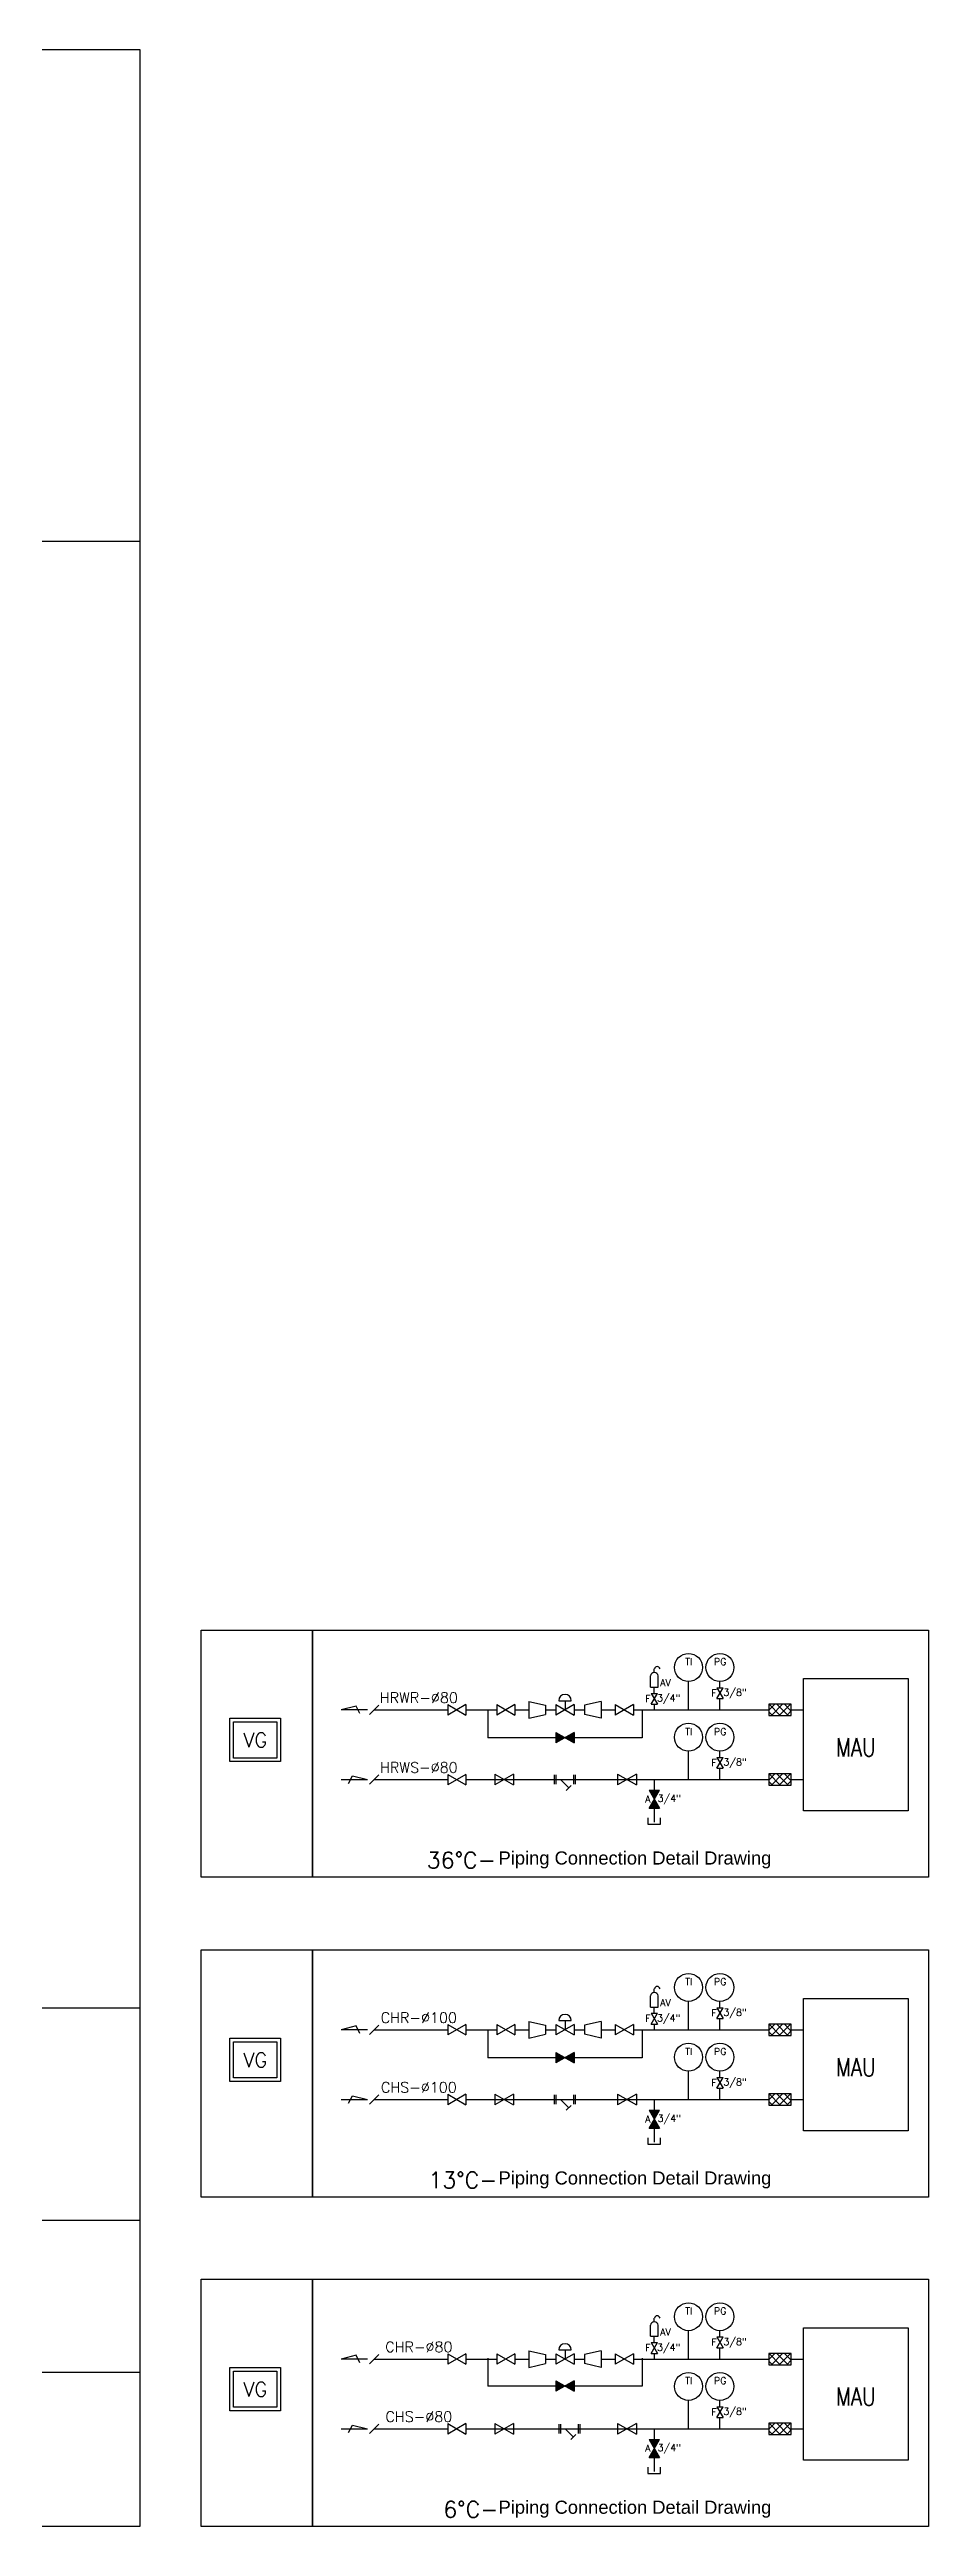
# Model space of a CAD drawing. Header units: millimetres. Extents: x 511 to 1055, y 592 to 1112.
# Drawn here: x 871 to 1055, y 592 to 1112 of the extents above; entities that cross this region are included whole.
import ezdxf
from ezdxf.enums import TextEntityAlignment as Align

# ---------------------------------------------------------------- set-up
doc = ezdxf.new("R2010")
doc.units = ezdxf.units.MM
for name, color, linetype in [('01', 1, 'Continuous'), ('02', 7, 'Continuous'), ('02-1', 7, 'Continuous'), ('03', 7, 'Continuous'), ('0圖號', 7, 'Continuous'), ('M-CEQPM-MAU', 22, 'Continuous'), ('M-FM-LINE3', 3, 'Continuous')]:
    doc.layers.add(name, color=color, linetype=linetype)
doc.styles.add('HKEC', font='romans.shx', dxfattribs={"bigfont": 'china.shx'})
doc.styles.get("Standard").update_dxf_attribs({"font": 'arial.ttf'})

# ---------------------------------------------------------------- blocks, each defined once
blk = doc.blocks.new('transition')
for p, q in [((2.4, 1.2), (0, 0.65)), ((0, 0.65), (0, -0.65)), ((2.4, 1.2), (2.4, -1.2)), ((2.4, -1.2), (0, -0.65))]:
    blk.add_line(p, q)
blk = doc.blocks.new('valve')
at = {"color": 0}
for p, q in [((-1.3, 0.75), (-1.3, -0.75)), ((-1.3, 0.75), (1.3, -0.75)), ((1.3, 0.75), (-1.3, -0.75)), ((1.3, 0.75), (1.3, -0.75))]:
    blk.add_line(p, q, dxfattribs=at)
blk = doc.blocks.new('air vent-2')
for p, q in [((-0.55, 0), (-0.55, 1.6)), ((-0.55, 0), (0.55, 0)), ((0, 2.08), (0, 2.62)), ((0.55, 0), (0.55, 1.6))]:
    blk.add_line(p, q)
for centre, radius, start, end in [((0, 1.52), 0.556, 8.2547, 171.7453), ((0.41, 2.53), 0.415, 12.5513, 167.4487)]:
    blk.add_arc(centre, radius, start, end)
blk = doc.blocks.new('A$C7F002F0C')
for p, q in [((-264, 48), (-264, -48)), ((-264, 48), (-97, -48)), ((-97, 48), (-264, -48)), ((-97, 48), (-97, -48))]:
    blk.add_line(p, q)
at = {"color": 7, "linetype": 'Continuous', "ltscale": 30}
blk.add_line((-180, 84), (-180, 0), dxfattribs=at)
for points in [[(-238, 84), (-180, 84)], [(-180, 84), (-123, 84)]]:
    blk.add_lwpolyline(points)
blk.add_arc((-180, 84), 57.6, 360, 180)
blk = doc.blocks.new('Y type strainer-flange')
for p, q in [((-1.8, 0.8), (-1.8, -0.8)), ((-1.5, 0.8), (-1.5, -0.8)), ((1.5, 0.8), (1.5, -0.8)), ((1.8, 0.8), (1.8, -0.8)), ((1.14, -0.99), (0.29, -1.84))]:
    blk.add_line(p, q)
at = {"linetype": 'Continuous', "ltscale": 30}
for p, q in [((-1.5, 0), (1.5, 0)), ((-0.7, 0), (0.71, -1.41))]:
    blk.add_line(p, q, dxfattribs=at)

msp = doc.modelspace()

# ---------------------------------------------------------------- hatches: boundary and pattern name
at = {"layer": '02'}
h = msp.add_hatch(color=256, dxfattribs=at)
h.paths.add_polyline_path([(976.82, 758.8), (976.82, 756.6), (978.73, 757.7)])
h.paths.add_polyline_path([(980.63, 758.8), (978.73, 757.7), (980.63, 756.6)])
h = msp.add_hatch(color=256, dxfattribs=at)
h.paths.add_polyline_path([(998.55, 746.7), (996.36, 746.7), (997.46, 744.8)])
h.paths.add_polyline_path([(997.46, 744.8), (996.36, 742.9), (998.55, 742.9)])
h = msp.add_hatch(color=256, dxfattribs=at)
h.paths.add_polyline_path([(976.82, 691.67), (976.82, 689.47), (978.73, 690.57)])
h.paths.add_polyline_path([(980.63, 691.67), (978.73, 690.57), (980.63, 689.47)])
h = msp.add_hatch(color=256, dxfattribs=at)
h.paths.add_polyline_path([(998.55, 679.57), (996.36, 679.57), (997.46, 677.67)])
h.paths.add_polyline_path([(997.46, 677.67), (996.36, 675.77), (998.55, 675.77)])
h = msp.add_hatch(color=256, dxfattribs=at)
h.paths.add_polyline_path([(976.82, 622.78), (976.82, 620.58), (978.73, 621.68)])
h.paths.add_polyline_path([(980.63, 622.78), (978.73, 621.68), (980.63, 620.58)])
h = msp.add_hatch(color=256, dxfattribs=at)
h.paths.add_polyline_path([(998.55, 610.49), (996.36, 610.49), (997.46, 608.59)])
h.paths.add_polyline_path([(997.46, 608.59), (996.36, 606.69), (998.55, 606.69)])
at = {"layer": 'M-FM-LINE3', "linetype": 'Continuous'}
h = msp.add_hatch(dxfattribs=at)
h.set_pattern_fill('ANSI37', scale=9.166667, style=0)
h.set_pattern_definition([(45, (548.1676, 457.0367), (-0.8102265, 0.8102265), []), (135, (548.1676, 457.0367), (-0.8102265, -0.8102265), [])])
h.paths.add_polyline_path([(1026.21, 762.37), (1026.21, 764.73), (1021.5, 764.73), (1021.5, 762.37)])
h = msp.add_hatch(dxfattribs=at)
h.set_pattern_fill('ANSI37', scale=9.166667, style=0)
h.set_pattern_definition([(45, (548.1676, 442.4036), (-0.8102265, 0.8102265), []), (135, (548.1676, 442.4036), (-0.8102265, -0.8102265), [])])
h.paths.add_polyline_path([(1026.21, 747.74), (1026.21, 750.1), (1021.5, 750.1), (1021.5, 747.74)])
h = msp.add_hatch(dxfattribs=at)
h.set_pattern_fill('ANSI37', scale=9.166667, style=0)
h.set_pattern_definition([(45, (548.1676, 389.9087), (-0.8102265, 0.8102265), []), (135, (548.1676, 389.9087), (-0.8102265, -0.8102265), [])])
h.paths.add_polyline_path([(1026.21, 695.25), (1026.21, 697.6), (1021.5, 697.6), (1021.5, 695.25)])
h = msp.add_hatch(dxfattribs=at)
h.set_pattern_fill('ANSI37', scale=9.166667, style=0)
h.set_pattern_definition([(45, (548.1676, 375.2756), (-0.8102265, 0.8102265), []), (135, (548.1676, 375.2756), (-0.8102265, -0.8102265), [])])
h.paths.add_polyline_path([(1026.21, 680.61), (1026.21, 682.97), (1021.5, 682.97), (1021.5, 680.61)])
h = msp.add_hatch(dxfattribs=at)
h.set_pattern_fill('ANSI37', scale=9.166667, style=0)
h.set_pattern_definition([(45, (548.1676, 320.8258), (-0.8102265, 0.8102265), []), (135, (548.1676, 320.8258), (-0.8102265, -0.8102265), [])])
h.paths.add_polyline_path([(1026.21, 626.16), (1026.21, 628.52), (1021.5, 628.52), (1021.5, 626.16)])
h = msp.add_hatch(dxfattribs=at)
h.set_pattern_fill('ANSI37', scale=9.166667, style=0)
h.set_pattern_definition([(45, (548.1676, 306.1927), (-0.8102265, 0.8102265), []), (135, (548.1676, 306.1927), (-0.8102265, -0.8102265), [])])
h.paths.add_polyline_path([(1026.21, 611.53), (1026.21, 613.89), (1021.5, 613.89), (1021.5, 611.53)])

# ---------------------------------------------------------------- linework, layer by layer
at = {"ltscale": 1000}
for points in [[(902.41, 780.3), (925.74, 780.3), (925.74, 728.43), (902.41, 728.43)], [(902.41, 713.17), (925.74, 713.17), (925.74, 661.31), (902.41, 661.31)], [(902.41, 644.09), (925.74, 644.09), (925.74, 592.22), (902.41, 592.22)]]:
    msp.add_lwpolyline(points, close=True, dxfattribs=at)
at = {"layer": '01', "color": 6, "linetype": 'Continuous'}
msp.add_line((939.64, 764.54), (937.67, 762.57), dxfattribs=at)
at = {"layer": '01', "color": 6}
for p, q in [((997.46, 764.72), (997.46, 763.55)), ((938.65, 763.55), (954.14, 763.55)), ((957.95, 763.55), (964.39, 763.55)), ((962.56, 763.55), (962.56, 757.7)), ((968.19, 763.55), (971.12, 763.55)), ((974.63, 763.55), (976.82, 763.55)), ((980.63, 763.55), (982.82, 763.55)), ((986.34, 763.55), (989.26, 763.55)), ((993.07, 763.55), (1021.39, 763.55)), ((994.9, 763.55), (994.9, 757.7)), ((1026.21, 763.55), (1028.78, 763.55)), ((994.9, 757.7), (962.56, 757.7))]:
    msp.add_line(p, q, dxfattribs=at)
at = {"layer": '01', "linetype": 'Continuous'}
msp.add_line((939.64, 749.91), (937.67, 747.93), dxfattribs=at)
at = {"layer": '01', "color": 1}
msp.add_line((938.65, 748.92), (954.14, 748.92), dxfattribs=at)
at = {"layer": '01'}
for p, q in [((957.95, 748.92), (1021.39, 748.92)), ((965.97, 748.92), (965.98, 748.92)), ((993.36, 748.92), (993.37, 748.92)), ((1026.21, 748.92), (1028.78, 748.92)), ((965.97, 681.79), (965.98, 681.79)), ((993.36, 681.79), (993.37, 681.79)), ((965.97, 612.71), (965.98, 612.71)), ((993.36, 612.71), (993.37, 612.71))]:
    msp.add_line(p, q, dxfattribs=at)
at = {"layer": '01', "color": 7, "ltscale": 200}
for p, q in [((997.46, 748.92), (997.46, 746.7)), ((997.46, 742.9), (997.46, 739.97)), ((997.46, 681.79), (997.46, 679.57)), ((997.46, 675.77), (997.46, 672.84)), ((997.46, 612.71), (997.46, 610.49)), ((997.46, 606.69), (997.46, 603.76))]:
    msp.add_line(p, q, dxfattribs=at)
at = {"layer": '01', "color": 30, "linetype": 'Continuous'}
msp.add_line((939.64, 697.41), (937.67, 695.44), dxfattribs=at)
at = {"layer": '01', "color": 30}
for p, q in [((938.65, 696.43), (954.14, 696.43)), ((957.95, 696.43), (964.39, 696.43)), ((962.56, 696.43), (962.56, 690.57)), ((968.19, 696.43), (971.12, 696.43)), ((974.63, 696.43), (976.82, 696.43)), ((980.63, 696.43), (982.82, 696.43)), ((986.34, 696.43), (989.26, 696.43)), ((993.07, 696.43), (1021.39, 696.43)), ((994.9, 696.43), (994.9, 690.57)), ((997.46, 697.6), (997.46, 696.43)), ((1026.21, 696.43), (1028.78, 696.43)), ((994.9, 690.57), (962.56, 690.57))]:
    msp.add_line(p, q, dxfattribs=at)
at = {"layer": '01', "color": 3, "linetype": 'Continuous'}
msp.add_line((939.64, 682.78), (937.67, 680.8), dxfattribs=at)
at = {"layer": '01', "color": 3}
for p, q in [((938.65, 681.79), (954.14, 681.79)), ((957.95, 681.79), (1021.39, 681.79)), ((1026.21, 681.79), (1028.78, 681.79))]:
    msp.add_line(p, q, dxfattribs=at)
at = {"layer": '01', "color": 4, "linetype": 'Continuous'}
msp.add_line((939.64, 628.33), (937.67, 626.35), dxfattribs=at)
at = {"layer": '01', "color": 4}
for p, q in [((938.65, 627.34), (954.14, 627.34)), ((957.95, 627.34), (964.39, 627.34)), ((962.56, 627.53), (962.56, 621.68)), ((968.19, 627.34), (971.12, 627.34)), ((974.63, 627.34), (976.82, 627.34)), ((980.63, 627.34), (982.82, 627.34)), ((986.34, 627.34), (989.26, 627.34)), ((993.07, 627.34), (1021.39, 627.34)), ((994.9, 627.53), (994.9, 621.68)), ((1026.21, 627.34), (1028.78, 627.34)), ((994.9, 621.68), (962.56, 621.68))]:
    msp.add_line(p, q, dxfattribs=at)
at = {"layer": '01', "color": 5}
for p, q in [((997.46, 628.51), (997.46, 627.34)), ((938.65, 612.71), (954.14, 612.71)), ((957.95, 612.71), (1021.39, 612.71)), ((1026.21, 612.71), (1028.78, 612.71))]:
    msp.add_line(p, q, dxfattribs=at)
at = {"layer": '01', "color": 5, "linetype": 'Continuous'}
msp.add_line((939.64, 613.7), (937.67, 611.72), dxfattribs=at)
at = {"layer": '01', "color": 7, "ltscale": 200}
for points in [[(996.13, 740.89), (996.13, 739.54), (998.78, 739.54), (998.78, 740.89)], [(996.13, 673.77), (996.13, 672.41), (998.78, 672.41), (998.78, 673.77)], [(996.13, 604.68), (996.13, 603.33), (998.78, 603.33), (998.78, 604.68)]]:
    msp.add_lwpolyline(points, dxfattribs=at)
at = {"layer": '02', "linetype": 'Continuous', "ltscale": 200}
for p, q in [((1004.63, 763.55), (1004.63, 769.51)), ((1011.22, 768.19), (1011.22, 769.51)), ((997.46, 767.01), (997.46, 768.33)), ((1011.22, 763.55), (1011.22, 765.91)), ((1004.63, 748.92), (1004.63, 754.88)), ((1011.22, 753.56), (1011.22, 754.88)), ((1011.22, 748.92), (1011.22, 751.28)), ((1004.63, 696.43), (1004.63, 702.38)), ((1011.22, 701.06), (1011.22, 702.38)), ((997.46, 699.88), (997.46, 701.2)), ((1011.22, 696.43), (1011.22, 698.78)), ((1004.63, 681.79), (1004.63, 687.75)), ((1011.22, 686.43), (1011.22, 687.75)), ((1011.22, 681.79), (1011.22, 684.15)), ((997.46, 630.8), (997.46, 632.12)), ((1004.63, 627.34), (1004.63, 633.3)), ((1011.22, 631.98), (1011.22, 633.3)), ((1011.22, 627.34), (1011.22, 629.7)), ((1004.63, 612.71), (1004.63, 618.67)), ((1011.22, 617.35), (1011.22, 618.67)), ((1011.22, 612.71), (1011.22, 615.07))]:
    msp.add_line(p, q, dxfattribs=at)
at = {"layer": '02'}
for p, q in [((934.9, 764.34), (931.74, 763.55)), ((935.69, 762.76), (934.9, 764.34)), ((937.27, 763.55), (931.74, 763.55)), ((931.74, 748.92), (937.27, 748.92)), ((933.32, 748.13), (934.11, 749.71)), ((934.11, 749.71), (937.27, 748.92)), ((934.9, 697.22), (931.74, 696.43)), ((937.27, 696.43), (931.74, 696.43)), ((935.69, 695.64), (934.9, 697.22)), ((931.74, 681.79), (937.27, 681.79)), ((933.32, 681), (934.11, 682.58)), ((934.11, 682.58), (937.27, 681.79)), ((934.9, 628.13), (931.74, 627.34)), ((937.27, 627.34), (931.74, 627.34)), ((935.69, 626.55), (934.9, 628.13)), ((933.32, 611.92), (934.11, 613.5)), ((934.11, 613.5), (937.27, 612.71)), ((931.74, 612.71), (937.27, 612.71))]:
    msp.add_line(p, q, dxfattribs=at)
for points in [[(925.74, 780.3), (1054.98, 780.3), (1054.98, 728.43), (925.74, 728.43)], [(1028.78, 742.34), (1028.78, 770.14), (1050.73, 770.14), (1050.73, 742.34)], [(925.74, 713.17), (1054.98, 713.17), (1054.98, 661.31), (925.74, 661.31)], [(1028.78, 675.21), (1028.78, 703.01), (1050.73, 703.01), (1050.73, 675.21)], [(925.74, 644.09), (1054.98, 644.09), (1054.98, 592.22), (925.74, 592.22)], [(1028.78, 606.12), (1028.78, 633.93), (1050.73, 633.93), (1050.73, 606.12)]]:
    msp.add_lwpolyline(points, close=True, dxfattribs=at)
for centre in [(1004.63, 772.44), (1011.22, 772.44), (1004.63, 757.81), (1011.22, 757.81), (1004.63, 705.31), (1011.22, 705.31), (1004.63, 690.68), (1011.22, 690.68), (1004.63, 636.23), (1011.22, 636.23), (1004.63, 621.6), (1011.22, 621.6)]:
    msp.add_circle(centre, 2.93, dxfattribs=at)
at = {"layer": '03'}
for points in [[(908.42, 761.77), (919.03, 761.77), (919.03, 752.68), (908.42, 752.68)], [(909.18, 761.01), (918.27, 761.01), (918.27, 753.43), (909.18, 753.43)], [(908.42, 694.64), (919.03, 694.64), (919.03, 685.55), (908.42, 685.55)], [(909.18, 693.89), (918.27, 693.89), (918.27, 686.31), (909.18, 686.31)], [(908.42, 625.56), (919.03, 625.56), (919.03, 616.47), (908.42, 616.47)], [(909.18, 624.8), (918.27, 624.8), (918.27, 617.22), (909.18, 617.22)]]:
    msp.add_lwpolyline(points, close=True, dxfattribs=at)
at = {"layer": 'M-CEQPM-MAU', "color": 252}
for points in [[(590.01, 592.22), (590.01, 1111.88), (889.5, 1111.88), (889.5, 592.22)], [(889.5, 1008.65), (590.01, 1008.65)], [(889.5, 700.99), (590.01, 700.99)], [(889.5, 656.39), (590.01, 656.39)], [(889.5, 624.51), (590.01, 624.51)], [(889.5, 592.22), (590.01, 592.22)]]:
    msp.add_lwpolyline(points, dxfattribs=at)
at = {"layer": 'M-FM-LINE3', "color": 7}
for points in [[(1026.21, 762.37), (1026.21, 764.73), (1021.5, 764.73), (1021.5, 762.37)], [(1026.21, 747.74), (1026.21, 750.1), (1021.5, 750.1), (1021.5, 747.74)], [(1026.21, 695.25), (1026.21, 697.6), (1021.5, 697.6), (1021.5, 695.25)], [(1026.21, 680.61), (1026.21, 682.97), (1021.5, 682.97), (1021.5, 680.61)], [(1026.21, 626.16), (1026.21, 628.52), (1021.5, 628.52), (1021.5, 626.16)], [(1026.21, 611.53), (1026.21, 613.89), (1021.5, 613.89), (1021.5, 611.53)]]:
    msp.add_lwpolyline(points, close=True, dxfattribs=at)

# ---------------------------------------------------------------- block references
at = {"layer": '02'}
for name, p, xscale, yscale, zscale in [('air vent-2', (997.46, 768.33), 1.463308469598105, 1.463308469598105, 1.463308469598105), ('valve', (956.04, 763.55), 1.463308469598105, 1.463308469598105, 1.463308469598105), ('valve', (966.29, 763.55), 1.463308469598105, 1.463308469598105, 1.463308469598105), ('transition', (974.63, 763.55), -1.463308469598105, 1.46330846959794, 1.463308469597973), ('transition', (982.82, 763.55), 1.463308469598105, 1.463308469598105, 1.463308469598105), ('valve', (991.16, 763.55), 1.463308469598105, 1.463308469598105, 1.463308469598105), ('valve', (978.73, 757.7), 1.463308469598105, 1.463308469598105, 1.463308469598105), ('valve', (956.04, 748.92), 1.463308469598105, 1.463308469598105, 1.463308469598105), ('valve', (965.97, 748.92), 1.516090156406056, 1.516090156406056, 1.516090156406056), ('Y type strainer-flange', (978.63, 748.92), 1.227951163281129, 1.227951163281129, 1.227951163281129), ('valve', (991.74, 748.92), 1.516090156406056, 1.516090156406056, 1.516090156406056), ('air vent-2', (997.46, 701.2), 1.463308469598105, 1.463308469598105, 1.463308469598105), ('valve', (956.04, 696.43), 1.463308469598105, 1.463308469598105, 1.463308469598105), ('valve', (966.29, 696.43), 1.463308469598105, 1.463308469598105, 1.463308469598105), ('transition', (974.63, 696.43), -1.463308469598105, 1.46330846959794, 1.463308469597973), ('transition', (982.82, 696.43), 1.463308469598105, 1.463308469598105, 1.463308469598105), ('valve', (991.16, 696.43), 1.463308469598105, 1.463308469598105, 1.463308469598105), ('valve', (978.73, 690.57), 1.463308469598105, 1.463308469598105, 1.463308469598105), ('valve', (956.04, 681.79), 1.463308469598105, 1.463308469598105, 1.463308469598105), ('valve', (965.97, 681.8), 1.516090156406056, 1.516090156406056, 1.516090156406056), ('Y type strainer-flange', (978.63, 681.79), 1.227951163281129, 1.227951163281129, 1.227951163281129), ('valve', (991.74, 681.8), 1.516090156406056, 1.516090156406056, 1.516090156406056), ('air vent-2', (997.46, 632.12), 1.463308469598105, 1.463308469598105, 1.463308469598105), ('transition', (974.63, 627.34), -1.463308469598105, 1.46330846959794, 1.463308469597973), ('transition', (982.82, 627.34), 1.463308469598105, 1.463308469598105, 1.463308469598105), ('valve', (956.04, 627.34), 1.463308469598105, 1.463308469598105, 1.463308469598105), ('valve', (966.29, 627.34), 1.463308469598105, 1.463308469598105, 1.463308469598105), ('valve', (991.16, 627.34), 1.463308469598105, 1.463308469598105, 1.463308469598105), ('valve', (978.73, 621.68), 1.463308469598105, 1.463308469598105, 1.463308469598105), ('valve', (956.04, 612.71), 1.463308469598105, 1.463308469598105, 1.463308469598105), ('valve', (965.97, 612.71), 1.516090156406056, 1.516090156406056, 1.516090156406056), ('Y type strainer-flange', (979.62, 612.71), 1.227951163281129, 1.227951163281129, 1.227951163281129), ('valve', (991.74, 612.71), 1.516090156406056, 1.516090156406056, 1.516090156406056)]:
    msp.add_blockref(name, p, dxfattribs=dict(at, xscale=xscale, yscale=yscale, zscale=zscale))
at = {"layer": '02', "rotation": 89.99999999999999}
for p, xscale, yscale, zscale in [((997.46, 765.87), 0.8779850817673178, 0.8779850817673178, 0.8779850817673178), ((1011.22, 767.05), 0.8779850817673178, 0.8779850817673178, 0.8779850817673178), ((1011.22, 752.42), 0.8779850817673178, 0.8779850817673178, 0.8779850817673178), ((997.46, 744.8), 1.46330846959794, 1.46330846959794, 1.46330846959794), ((997.46, 698.74), 0.8779850817673178, 0.8779850817673178, 0.8779850817673178), ((1011.22, 699.92), 0.8779850817673178, 0.8779850817673178, 0.8779850817673178), ((1011.22, 685.29), 0.8779850817673178, 0.8779850817673178, 0.8779850817673178), ((997.46, 677.67), 1.46330846959794, 1.46330846959794, 1.46330846959794), ((997.46, 629.65), 0.8779850817673178, 0.8779850817673178, 0.8779850817673178), ((1011.22, 630.84), 0.8779850817673178, 0.8779850817673178, 0.8779850817673178), ((1011.22, 616.21), 0.8779850817673178, 0.8779850817673178, 0.8779850817673178), ((997.46, 608.59), 1.46330846959794, 1.46330846959794, 1.46330846959794)]:
    msp.add_blockref('valve', p, dxfattribs=dict(at, xscale=xscale, yscale=yscale, zscale=zscale))
at = {"layer": '0圖號', "xscale": 0.02273983635738886, "yscale": 0.02273983635738886, "zscale": 0.02273983635738886}
for p in [(982.82, 763.55), (982.82, 696.43), (982.82, 627.34)]:
    msp.add_blockref('A$C7F002F0C', p, dxfattribs=at)

# ---------------------------------------------------------------- texts
at = {"layer": '02', "linetype": 'Continuous', "ltscale": 200, "style": 'HKEC'}
for s, p in [('TI', (1004.7, 773.63)), ('PG', (1011.28, 773.63)), ('TI', (1004.7, 759)), ('PG', (1011.28, 759)), ('TI', (1004.7, 706.5)), ('PG', (1011.28, 706.5)), ('TI', (1004.7, 691.87)), ('PG', (1011.28, 691.87)), ('TI', (1004.7, 637.42)), ('PG', (1011.28, 637.42)), ('TI', (1004.7, 622.79)), ('PG', (1011.28, 622.79))]:
    msp.add_text(s, height=1.463, dxfattribs=at).set_placement(p, align=Align.MIDDLE)
at = {"layer": '02-1', "ltscale": 200, "style": 'HKEC'}
for s, p in [('HRWR-%%C80', (948.05, 766.1)), ('HRWS-%%C80', (948.05, 751.46)), ('CHR-%%C100', (948.05, 698.97)), ('CHS-%%C100', (948.05, 684.34)), ('CHR-%%C80', (948.05, 629.89)), ('CHS-%%C80', (948.05, 615.25))]:
    msp.add_text(s, height=2.195, dxfattribs=at).set_placement(p, align=Align.MIDDLE)
at = {"layer": '03', "linetype": 'Continuous', "ltscale": 200, "style": 'HKEC'}
for s, height, p in [('AV', 1.463, (999.8, 769.22)), ('F', 1.46, (996.12, 765.92)), ('3/4"', 1.463, (1000.48, 765.92)), ('F', 1.46, (1010.01, 767.1)), ('3/8"', 1.463, (1014.4, 767.1)), ('VG', 3.032, (913.72, 757.22)), ('3/8"', 1.463, (1014.4, 752.47)), ('F', 1.46, (1010.01, 752.47)), ('A', 1.46, (996.12, 744.86)), ('3/4"', 1.463, (1000.59, 744.86)), ('AV', 1.463, (999.8, 702.09)), ('F', 1.46, (996.12, 698.8)), ('3/4"', 1.463, (1000.48, 698.8)), ('F', 1.46, (1010.01, 699.98)), ('3/8"', 1.463, (1014.4, 699.98)), ('VG', 3.032, (913.72, 690.1)), ('F', 1.46, (1010.01, 685.34)), ('3/8"', 1.463, (1014.4, 685.34)), ('A', 1.46, (996.12, 677.73)), ('3/4"', 1.463, (1000.59, 677.73)), ('F', 1.46, (996.12, 629.71)), ('3/4"', 1.463, (1000.48, 629.71)), ('AV', 1.463, (999.8, 633.01)), ('F', 1.46, (1010.01, 630.89)), ('3/8"', 1.463, (1014.4, 630.89)), ('VG', 3.032, (913.72, 621.01)), ('F', 1.46, (1010.01, 616.26)), ('3/8"', 1.463, (1014.4, 616.26)), ('A', 1.46, (996.12, 608.65)), ('3/4"', 1.463, (1000.59, 608.65))]:
    msp.add_text(s, height=height, dxfattribs=at).set_placement(p, align=Align.MIDDLE)
at = {"layer": '03', "ltscale": 200, "style": 'HKEC', "width": 0.8}
for p in [(1039.75, 755.68), (1039.75, 688.56), (1039.75, 619.47)]:
    msp.add_text('MAU', height=3.79, dxfattribs=at).set_placement(p, align=Align.MIDDLE)
at = {"layer": '03', "ltscale": 200, "style": 'HKEC'}
for s, p in [('36%%DC-', (956.96, 732.02)), ('13%%DC-', (957.3, 664.89)), ('6%%DC-', (958.96, 595.81))]:
    msp.add_text(s, height=3.411, dxfattribs=at).set_placement(p, align=Align.MIDDLE)
at = {"layer": '03', "ltscale": 200}
for p in [(993.4, 732.13), (993.4, 665), (993.4, 595.92)]:
    msp.add_text('Piping Connection Detail Drawing', height=2.75, dxfattribs=at).set_placement(p, align=Align.MIDDLE)

doc.saveas('drawing.dxf')
